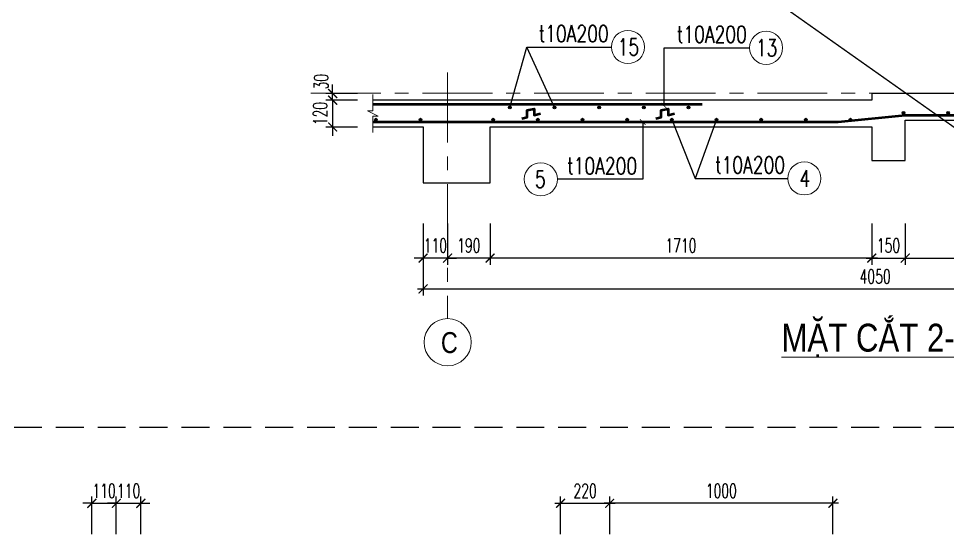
# Model space of a CAD drawing. Header units: millimetres. Extents: x -529861 to -223882, y -171969 to 61504.
# Drawn here: x -332251 to -328090, y -47425 to -45101 of the extents above; entities that cross this region are included whole.
import ezdxf
from ezdxf.enums import TextEntityAlignment as Align

# ---------------------------------------------------------------- set-up
doc = ezdxf.new("R2010")
doc.units = ezdxf.units.MM
doc.header["$LTSCALE"] = 5000
for name, pattern in [('$0$HIDDEN', [0.375, 0.25, -0.125]), ('CENTER', [2, 1.25, -0.25, 0.25, -0.25]), ('CENTER2', [1.125, 0.75, -0.125, 0.125, -0.125]), ('HIDDEN', [0.375, 0.25, -0.125])]:
    doc.linetypes.add(name, pattern=pattern)
doc.layers.get('Defpoints').update_dxf_attribs({"color": 143})
for name, color, linetype, lineweight in [('KC-CENTER', 5, 'CENTER2', 15), ('KC-DIM', 1, 'Continuous', 20), ('KC-HATCH', 8, 'Continuous', 15), ('KC-LEADER', 153, 'Continuous', 20), ('KC-TEXT', 4, 'Continuous', 20), ('KTV-KT-TEXT CHU', 7, 'Continuous', 9), ('S- Rien', 3, 'Continuous', 50), ('S-Concrete', 4, 'Continuous', 25), ('S-dims', 8, 'Continuous', 18)]:
    doc.layers.add(name, color=color, linetype=linetype, lineweight=lineweight)
for name, color, linetype in [('KCS_AXIS', 18, 'CENTER'), ('KCS_HIDDEN', 8, 'HIDDEN'), ('KCS_SNODE', 6, 'Continuous'), ('KCS_STEEL', 4, 'Continuous')]:
    doc.layers.add(name, color=color, linetype=linetype)
doc.layers.add('KCS_Plotter', color=11, linetype='Continuous', plot=False)
doc.styles.add('$0$Arial', font='arial.ttf')
doc.styles.add('ARIAL', font='arial.ttf')
doc.styles.add('VNCC-Arial', font='arial.ttf', dxfattribs={"width": 0.75})
doc.styles.add('VNCC-vnsimli', font='vnsimli.shx', dxfattribs={"width": 0.75})
doc.styles.add('vnsimli', font='vnsimli.shx')
doc.styles.add('vnsimpli', font='vnsimli.shx', dxfattribs={"width": 0.65})
doc.dimstyles.new('DIM75X2', dxfattribs={"dimtxt": 187.5, "dimasz": 80, "dimexe": 60, "dimexo": 0, "dimgap": 50, "dimtad": 1, "dimdec": 0, "dimlfac": 0.5, "dimzin": 0, "dimdsep": 46, "dimtxsty": 'VNCC-Arial', "dimblk1": 'ARCHTICK', "dimblk2": 'ARCHTICK', "dimsah": 1, "dimcen": 150, "dimdle": 60, "dimclrd": 256, "dimclre": 256, "dimclrt": 4, "dimadec": 0, "dimazin": 0, "dimtfac": 1, "dimtdec": 0, "dimtix": 1, "dimtmove": 2, "dimatfit": 3, "dimfxl": 1, "dimtvp": 0.833333, "dimtolj": 1, "dimtzin": 0, "dimarcsym": 0})
doc.dimstyles.new('KCS_DIM75', dxfattribs={"dimscale": 75, "dimtxt": 2.5, "dimasz": 1.6, "dimexe": 1.2, "dimexo": 0, "dimgap": 1, "dimtad": 1, "dimdec": 0, "dimzin": 0, "dimdsep": 46, "dimtxsty": 'vnsimpli', "dimblk": 'ARCHTICK', "dimcen": 0, "dimdle": 1, "dimclrd": 256, "dimclre": 256, "dimclrt": 2, "dimadec": 0, "dimazin": 0, "dimtfac": 1, "dimtdec": 0, "dimtix": 1, "dimtmove": 2, "dimatfit": 3, "dimfxl": 1, "dimtolj": 1, "dimtzin": 0, "dimarcsym": 0})

# ---------------------------------------------------------------- blocks, each defined once
blk = doc.blocks.new('_ArchTick')
at = {"color": 0, "linetype": 'ByBlock', "const_width": 0.15}
blk.add_lwpolyline([(-0.5, -0.5), (0.5, 0.5)], dxfattribs=at)
blk = doc.blocks.new('*D627')
at = {"layer": 'Defpoints', "color": 0, "linetype": 'ByBlock', "ltscale": 1500, "transparency": 16777216}
for p in [(-329603.1, -47272.5), (-329603.1, -47411), (-328603.1, -47411)]:
    blk.add_point(p, dxfattribs=at)
at = {"layer": 'S-dims', "linetype": 'ByBlock', "lineweight": -2, "ltscale": 1500, "transparency": 16777216}
for p, q in [((-329603.1, -47411), (-329603.1, -47242.5)), ((-328603.1, -47411), (-328603.1, -47242.5)), ((-328578.1, -47272.5), (-329628.1, -47272.5))]:
    blk.add_line(p, q, dxfattribs=at)
at = {"layer": 'S-dims', "linetype": 'ByBlock', "lineweight": -2, "ltscale": 1500, "transparency": 16777216, "xscale": 40, "yscale": 40, "zscale": 40, "rotation": 180}
blk.add_blockref('_ArchTick', (-329603.1, -47272.5), dxfattribs=at)
at = {"layer": 'S-dims', "linetype": 'ByBlock', "lineweight": -2, "ltscale": 1500, "transparency": 16777216, "xscale": 40, "yscale": 40, "zscale": 40}
blk.add_blockref('_ArchTick', (-328603.1, -47272.5), dxfattribs=at)
at = {"layer": 'S-dims', "color": 2, "linetype": 'ByBlock', "ltscale": 1500, "transparency": 16777216, "insert": (-329103.1, -47216.2), "char_height": 62.5, "attachment_point": 5, "style": 'vnsimpli'}
blk.add_mtext('\\A1;1000', dxfattribs=at)
blk = doc.blocks.new('*D647')
at = {"layer": 'Defpoints', "color": 0, "linetype": 'ByBlock', "ltscale": 1500, "transparency": 16777216}
for p in [(-328429.1, -46019.3), (-328279.1, -46019.3), (-328279.1, -46173.9)]:
    blk.add_point(p, dxfattribs=at)
at = {"layer": 'S-dims', "linetype": 'ByBlock', "lineweight": -2, "ltscale": 1500, "transparency": 16777216}
for p, q in [((-328429.1, -46019.3), (-328429.1, -46203.9)), ((-328279.1, -46019.3), (-328279.1, -46203.9)), ((-328454.1, -46173.9), (-328254.1, -46173.9))]:
    blk.add_line(p, q, dxfattribs=at)
at = {"layer": 'S-dims', "linetype": 'ByBlock', "lineweight": -2, "ltscale": 1500, "transparency": 16777216, "xscale": 40, "yscale": 40, "zscale": 40, "rotation": 180}
blk.add_blockref('_ArchTick', (-328429.1, -46173.9), dxfattribs=at)
at = {"layer": 'S-dims', "linetype": 'ByBlock', "lineweight": -2, "ltscale": 1500, "transparency": 16777216, "xscale": 40, "yscale": 40, "zscale": 40}
blk.add_blockref('_ArchTick', (-328279.1, -46173.9), dxfattribs=at)
at = {"layer": 'S-dims', "color": 2, "linetype": 'ByBlock', "ltscale": 1500, "transparency": 16777216, "insert": (-328354.1, -46117.7), "char_height": 62.5, "attachment_point": 5, "style": 'vnsimpli'}
blk.add_mtext('\\A1;150', dxfattribs=at)
blk = doc.blocks.new('*D648')
at = {"layer": 'Defpoints', "color": 0, "linetype": 'ByBlock', "ltscale": 1500, "transparency": 16777216}
for p in [(-328279.1, -46019.3), (-326689.1, -46019.3), (-326689.1, -46173.9)]:
    blk.add_point(p, dxfattribs=at)
at = {"layer": 'S-dims', "linetype": 'ByBlock', "lineweight": -2, "ltscale": 1500, "transparency": 16777216}
for p, q in [((-328279.1, -46019.3), (-328279.1, -46203.9)), ((-326689.1, -46019.3), (-326689.1, -46203.9)), ((-328304.1, -46173.9), (-326664.1, -46173.9))]:
    blk.add_line(p, q, dxfattribs=at)
at = {"layer": 'S-dims', "linetype": 'ByBlock', "lineweight": -2, "ltscale": 1500, "transparency": 16777216, "xscale": 40, "yscale": 40, "zscale": 40, "rotation": 180}
blk.add_blockref('_ArchTick', (-328279.1, -46173.9), dxfattribs=at)
at = {"layer": 'S-dims', "linetype": 'ByBlock', "lineweight": -2, "ltscale": 1500, "transparency": 16777216, "xscale": 40, "yscale": 40, "zscale": 40}
blk.add_blockref('_ArchTick', (-326689.1, -46173.9), dxfattribs=at)
at = {"layer": 'S-dims', "color": 2, "linetype": 'ByBlock', "ltscale": 1500, "transparency": 16777216, "insert": (-327484.1, -46117.7), "char_height": 62.5, "attachment_point": 5, "style": 'vnsimpli'}
blk.add_mtext('\\A1;1590', dxfattribs=at)
blk = doc.blocks.new('*D650')
at = {"layer": 'Defpoints', "color": 0, "linetype": 'ByBlock', "ltscale": 1500, "transparency": 16777216}
for p in [(-330439.1, -46019.3), (-326389.1, -46019.3), (-326389.1, -46312.1)]:
    blk.add_point(p, dxfattribs=at)
at = {"layer": 'S-dims', "linetype": 'ByBlock', "lineweight": -2, "ltscale": 1500, "transparency": 16777216}
for p, q in [((-330439.1, -46019.3), (-330439.1, -46342.1)), ((-326389.1, -46019.3), (-326389.1, -46342.1)), ((-330464.1, -46312.1), (-326364.1, -46312.1))]:
    blk.add_line(p, q, dxfattribs=at)
at = {"layer": 'S-dims', "linetype": 'ByBlock', "lineweight": -2, "ltscale": 1500, "transparency": 16777216, "xscale": 40, "yscale": 40, "zscale": 40, "rotation": 180}
blk.add_blockref('_ArchTick', (-330439.1, -46312.1), dxfattribs=at)
at = {"layer": 'S-dims', "linetype": 'ByBlock', "lineweight": -2, "ltscale": 1500, "transparency": 16777216, "xscale": 40, "yscale": 40, "zscale": 40}
blk.add_blockref('_ArchTick', (-326389.1, -46312.1), dxfattribs=at)
at = {"layer": 'S-dims', "color": 2, "linetype": 'ByBlock', "ltscale": 1500, "transparency": 16777216, "insert": (-328414.1, -46255.9), "char_height": 62.5, "attachment_point": 5, "style": 'vnsimpli'}
blk.add_mtext('\\A1;4050', dxfattribs=at)
blk = doc.blocks.new('$0$A$C73BF527F')
at = {"layer": 'KTV-KT-TEXT CHU'}
blk.add_circle((-375, 0), 375, dxfattribs=at)
at = {"layer": 'KTV-KT-TEXT CHU', "linetype": '$0$HIDDEN', "style": '$0$Arial', "width": 0.8}
blk.add_attdef('KI-HIEU', text='', height=450, dxfattribs=at).set_placement((-375, 0), align=Align.MIDDLE_CENTER)
blk = doc.blocks.new('*D654')
at = {"layer": 'Defpoints', "color": 0, "linetype": 'ByBlock', "ltscale": 1500, "transparency": 16777216}
for p in [(-330139.1, -46019.3), (-328429.1, -46019.3), (-330139.1, -46173.9)]:
    blk.add_point(p, dxfattribs=at)
at = {"layer": 'S-dims', "linetype": 'ByBlock', "lineweight": -2, "ltscale": 1500, "transparency": 16777216}
for p, q in [((-330139.1, -46019.3), (-330139.1, -46203.9)), ((-328429.1, -46019.3), (-328429.1, -46203.9)), ((-328404.1, -46173.9), (-330164.1, -46173.9))]:
    blk.add_line(p, q, dxfattribs=at)
at = {"layer": 'S-dims', "linetype": 'ByBlock', "lineweight": -2, "ltscale": 1500, "transparency": 16777216, "xscale": 40, "yscale": 40, "zscale": 40, "rotation": 180}
blk.add_blockref('_ArchTick', (-330139.1, -46173.9), dxfattribs=at)
at = {"layer": 'S-dims', "linetype": 'ByBlock', "lineweight": -2, "ltscale": 1500, "transparency": 16777216, "xscale": 40, "yscale": 40, "zscale": 40}
blk.add_blockref('_ArchTick', (-328429.1, -46173.9), dxfattribs=at)
at = {"layer": 'S-dims', "color": 2, "linetype": 'ByBlock', "ltscale": 1500, "transparency": 16777216, "insert": (-329284.1, -46117.7), "char_height": 62.5, "attachment_point": 5, "style": 'vnsimpli'}
blk.add_mtext('\\A1;1710', dxfattribs=at)
blk = doc.blocks.new('*D655')
at = {"layer": 'Defpoints', "color": 0, "linetype": 'ByBlock', "ltscale": 1500, "transparency": 16777216}
for p in [(-330329.1, -46019.3), (-330139.1, -46019.3), (-330329.1, -46173.9)]:
    blk.add_point(p, dxfattribs=at)
at = {"layer": 'S-dims', "linetype": 'ByBlock', "lineweight": -2, "ltscale": 1500, "transparency": 16777216}
for p, q in [((-330329.1, -46019.3), (-330329.1, -46203.9)), ((-330139.1, -46019.3), (-330139.1, -46203.9)), ((-330114.1, -46173.9), (-330354.1, -46173.9))]:
    blk.add_line(p, q, dxfattribs=at)
at = {"layer": 'S-dims', "linetype": 'ByBlock', "lineweight": -2, "ltscale": 1500, "transparency": 16777216, "xscale": 40, "yscale": 40, "zscale": 40, "rotation": 180}
blk.add_blockref('_ArchTick', (-330329.1, -46173.9), dxfattribs=at)
at = {"layer": 'S-dims', "linetype": 'ByBlock', "lineweight": -2, "ltscale": 1500, "transparency": 16777216, "xscale": 40, "yscale": 40, "zscale": 40}
blk.add_blockref('_ArchTick', (-330139.1, -46173.9), dxfattribs=at)
at = {"layer": 'S-dims', "color": 2, "linetype": 'ByBlock', "ltscale": 1500, "transparency": 16777216, "insert": (-330234.1, -46117.7), "char_height": 62.5, "attachment_point": 5, "style": 'vnsimpli'}
blk.add_mtext('\\A1;190', dxfattribs=at)
blk = doc.blocks.new('*D656')
at = {"layer": 'Defpoints', "color": 0, "linetype": 'ByBlock', "ltscale": 1500, "transparency": 16777216}
for p in [(-330439.1, -46019.3), (-330329.1, -46019.3), (-330439.1, -46173.9)]:
    blk.add_point(p, dxfattribs=at)
at = {"layer": 'S-dims', "linetype": 'ByBlock', "lineweight": -2, "ltscale": 1500, "transparency": 16777216}
for p, q in [((-330439.1, -46019.3), (-330439.1, -46203.9)), ((-330329.1, -46019.3), (-330329.1, -46203.9)), ((-330439.1, -46173.9), (-330479.1, -46173.9)), ((-330329.1, -46173.9), (-330439.1, -46173.9)), ((-330329.1, -46173.9), (-330289.1, -46173.9))]:
    blk.add_line(p, q, dxfattribs=at)
at = {"layer": 'S-dims', "linetype": 'ByBlock', "lineweight": -2, "ltscale": 1500, "transparency": 16777216, "xscale": 40, "yscale": 40, "zscale": 40}
blk.add_blockref('_ArchTick', (-330439.1, -46173.9), dxfattribs=at)
at = {"layer": 'S-dims', "linetype": 'ByBlock', "lineweight": -2, "ltscale": 1500, "transparency": 16777216, "xscale": 40, "yscale": 40, "zscale": 40, "rotation": 180}
blk.add_blockref('_ArchTick', (-330329.1, -46173.9), dxfattribs=at)
at = {"layer": 'S-dims', "color": 2, "linetype": 'ByBlock', "ltscale": 1500, "transparency": 16777216, "insert": (-330384.1, -46117.7), "char_height": 62.5, "attachment_point": 5, "style": 'vnsimpli'}
blk.add_mtext('\\A1;110', dxfattribs=at)
blk = doc.blocks.new('KCS_SNODE')
at = {"layer": 'KCS_SNODE'}
blk.add_hatch(color=256, dxfattribs=at).paths.add_polyline_path([(-10, 0, 1), (10, 0, 1)])
blk.add_circle((0, 0), 10, dxfattribs=at)
blk = doc.blocks.new('*U632')
at = {"layer": 'KCS_STEEL', "xscale": 2.4, "yscale": 2.4, "zscale": 2.4}
blk.add_blockref('KCS_SNODE', (0, 0), dxfattribs=at)
blk = doc.blocks.new('*U633')
at = {"layer": 'KC-DIM', "color": 0, "linetype": 'ByBlock', "lineweight": -2, "transparency": 16777216, "xscale": 0.25, "yscale": 0.25, "zscale": 0.25}
blk.add_blockref('*U632', (0, 0), dxfattribs=at)
blk = doc.blocks.new('*U634')
at = {"layer": 'KCS_AXIS', "color": 0, "linetype": 'ByBlock', "lineweight": -2, "transparency": 16777216}
for p in [(0, 0), (200, 0), (400, 0), (600, 0), (800, 0), (1000, 0), (1200, 0), (1400, 0), (1600, 0)]:
    blk.add_blockref('*U633', p, dxfattribs=at)
blk = doc.blocks.new('*U635')
at = {"layer": 'KC-DIM', "color": 0, "linetype": 'ByBlock', "lineweight": -2, "transparency": 16777216, "xscale": 0.25, "yscale": 0.25, "zscale": 0.25}
blk.add_blockref('*U632', (0, 0), dxfattribs=at)
blk = doc.blocks.new('*U636')
at = {"layer": 'KCS_AXIS', "color": 0, "linetype": 'ByBlock', "lineweight": -2, "transparency": 16777216}
for p in [(0, 0), (200, 0), (400, 0), (600, 0), (800, 0), (1000, 0), (1200, 0), (1400, 0), (1600, 0)]:
    blk.add_blockref('*U635', p, dxfattribs=at)
blk = doc.blocks.new('*U637')
at = {"layer": 'KC-DIM', "color": 0, "linetype": 'ByBlock', "lineweight": -2, "transparency": 16777216, "xscale": 0.25, "yscale": 0.25, "zscale": 0.25}
blk.add_blockref('*U632', (0, 0), dxfattribs=at)
blk = doc.blocks.new('*U638')
at = {"layer": 'KCS_AXIS', "color": 0, "linetype": 'ByBlock', "lineweight": -2, "transparency": 16777216}
for p in [(0, 0), (200, 0)]:
    blk.add_blockref('*U637', p, dxfattribs=at)
blk = doc.blocks.new('*U643')
at = {"layer": 'KC-DIM', "color": 0, "linetype": 'ByBlock', "lineweight": -2, "transparency": 16777216, "xscale": 0.25, "yscale": 0.25, "zscale": 0.25}
blk.add_blockref('*U632', (0, 0), dxfattribs=at)
blk = doc.blocks.new('*U644')
at = {"layer": 'KCS_AXIS', "color": 0, "linetype": 'ByBlock', "lineweight": -2, "transparency": 16777216}
for p in [(0, 0), (200, 0), (400, 0), (600, 0), (800, 0)]:
    blk.add_blockref('*U643', p, dxfattribs=at)
blk = doc.blocks.new('*U645')
at = {"layer": 'S- Rien'}
blk.add_lwpolyline([(-41.9, -21.8), (-18.3, -15.3), (-18.3, 15.5), (13.5, 21.8), (13.5, -6.7), (41.9, 1)], dxfattribs=at)
blk = doc.blocks.new('*U646')
at = {"layer": 'S- Rien', "color": 0, "linetype": 'ByBlock', "lineweight": -2, "transparency": 16777216}
for p in [(0, 0), (600, 0)]:
    blk.add_blockref('*U645', p, dxfattribs=at)
blk = doc.blocks.new('Ghi chu thep')
at = {"layer": 'KC-TEXT', "color": 7, "ltscale": 10}
blk.add_circle((-107.7, 0), 95.2, dxfattribs=at)
at = {"layer": 'KC-TEXT', "color": 7, "ltscale": 3, "style": 'vnsimli', "width": 0.75}
blk.add_attdef('ID', text='', height=96.2, dxfattribs=at).set_placement((-31.6, 47.3), align=Align.MIDDLE_CENTER)
at = {"layer": 'KC-TEXT', "color": 7, "ltscale": 3, "style": 'VNCC-vnsimli', "width": 0.7}
blk.add_attdef('NHAPSL', text='', height=96.2, dxfattribs=at).set_placement((37, -18.6), align=Align.BOTTOM_LEFT)
blk = doc.blocks.new('*D659')
at = {"layer": 'Defpoints', "color": 0, "linetype": 'ByBlock', "ltscale": 1500, "transparency": 16777216}
for p in [(-330732.1, -45466.8), (-330844, -45586.8), (-330732.1, -45586.8)]:
    blk.add_point(p, dxfattribs=at)
at = {"layer": 'S-dims', "linetype": 'ByBlock', "lineweight": -2, "ltscale": 1500, "transparency": 16777216}
for p, q in [((-330844, -45466.8), (-330844, -45426.8)), ((-330732.1, -45466.8), (-330874, -45466.8)), ((-330844, -45466.8), (-330844, -45586.8)), ((-330732.1, -45586.8), (-330874, -45586.8)), ((-330844, -45586.8), (-330844, -45626.8))]:
    blk.add_line(p, q, dxfattribs=at)
at = {"layer": 'S-dims', "linetype": 'ByBlock', "lineweight": -2, "ltscale": 1500, "transparency": 16777216, "xscale": 40, "yscale": 40, "zscale": 40}
for p, rotation in [((-330844, -45466.8), 270), ((-330844, -45586.8), 90)]:
    blk.add_blockref('_ArchTick', p, dxfattribs=dict(at, rotation=rotation))
at = {"layer": 'S-dims', "color": 2, "linetype": 'ByBlock', "ltscale": 1500, "transparency": 16777216, "insert": (-330900.3, -45526.8), "char_height": 62.5, "attachment_point": 5, "rotation": 90, "style": 'vnsimpli'}
blk.add_mtext('\\A1;120', dxfattribs=at)
blk = doc.blocks.new('*D1432')
at = {"layer": 'Defpoints', "color": 0, "linetype": 'ByBlock', "ltscale": 1500, "transparency": 16777216}
for p in [(-330844, -45436.7), (-330732.1, -45436.7), (-330732.1, -45466.8)]:
    blk.add_point(p, dxfattribs=at)
at = {"layer": 'S-dims', "linetype": 'ByBlock', "lineweight": -2, "ltscale": 1500, "transparency": 16777216}
for p, q in [((-330844, -45436.7), (-330844, -45396.7)), ((-330732.1, -45436.7), (-330874, -45436.7)), ((-330732.1, -45466.8), (-330874, -45466.8)), ((-330844, -45466.8), (-330844, -45436.7)), ((-330844, -45466.8), (-330844, -45506.8))]:
    blk.add_line(p, q, dxfattribs=at)
at = {"layer": 'S-dims', "linetype": 'ByBlock', "lineweight": -2, "ltscale": 1500, "transparency": 16777216, "xscale": 40, "yscale": 40, "zscale": 40}
for p, rotation in [((-330844, -45436.7), 270), ((-330844, -45466.8), 90)]:
    blk.add_blockref('_ArchTick', p, dxfattribs=dict(at, rotation=rotation))
at = {"layer": 'S-dims', "color": 2, "linetype": 'ByBlock', "ltscale": 1500, "transparency": 16777216, "insert": (-330895.9, -45383.9), "char_height": 62.5, "attachment_point": 5, "rotation": 90, "style": 'vnsimpli'}
blk.add_mtext('\\A1;30', dxfattribs=at)
blk = doc.blocks.new('*D1433')
at = {"layer": 'Defpoints', "color": 0, "linetype": 'ByBlock', "ltscale": 1500, "transparency": 16777216}
for p in [(-331813.1, -47272.5), (-331923.1, -47411), (-331813.1, -47411)]:
    blk.add_point(p, dxfattribs=at)
at = {"layer": 'S-dims', "linetype": 'ByBlock', "lineweight": -2, "ltscale": 1500, "transparency": 16777216}
for p, q in [((-331923.1, -47411), (-331923.1, -47242.5)), ((-331813.1, -47411), (-331813.1, -47242.5)), ((-331923.1, -47272.5), (-331963.1, -47272.5)), ((-331923.1, -47272.5), (-331813.1, -47272.5)), ((-331813.1, -47272.5), (-331773.1, -47272.5))]:
    blk.add_line(p, q, dxfattribs=at)
at = {"layer": 'S-dims', "linetype": 'ByBlock', "lineweight": -2, "ltscale": 1500, "transparency": 16777216, "xscale": 40, "yscale": 40, "zscale": 40}
blk.add_blockref('_ArchTick', (-331923.1, -47272.5), dxfattribs=at)
at = {"layer": 'S-dims', "linetype": 'ByBlock', "lineweight": -2, "ltscale": 1500, "transparency": 16777216, "xscale": 40, "yscale": 40, "zscale": 40, "rotation": 180}
blk.add_blockref('_ArchTick', (-331813.1, -47272.5), dxfattribs=at)
at = {"layer": 'S-dims', "color": 2, "linetype": 'ByBlock', "ltscale": 1500, "transparency": 16777216, "insert": (-331868.1, -47216.2), "char_height": 62.5, "attachment_point": 5, "style": 'vnsimpli'}
blk.add_mtext('\\A1;110', dxfattribs=at)
blk = doc.blocks.new('*D1434')
at = {"layer": 'Defpoints', "color": 0, "linetype": 'ByBlock', "ltscale": 1500, "transparency": 16777216}
for p in [(-331703.1, -47272.5), (-331813.1, -47411), (-331703.1, -47411)]:
    blk.add_point(p, dxfattribs=at)
at = {"layer": 'S-dims', "linetype": 'ByBlock', "lineweight": -2, "ltscale": 1500, "transparency": 16777216}
for p, q in [((-331813.1, -47411), (-331813.1, -47242.5)), ((-331703.1, -47411), (-331703.1, -47242.5)), ((-331813.1, -47272.5), (-331853.1, -47272.5)), ((-331813.1, -47272.5), (-331703.1, -47272.5)), ((-331703.1, -47272.5), (-331663.1, -47272.5))]:
    blk.add_line(p, q, dxfattribs=at)
at = {"layer": 'S-dims', "linetype": 'ByBlock', "lineweight": -2, "ltscale": 1500, "transparency": 16777216, "xscale": 40, "yscale": 40, "zscale": 40}
blk.add_blockref('_ArchTick', (-331813.1, -47272.5), dxfattribs=at)
at = {"layer": 'S-dims', "linetype": 'ByBlock', "lineweight": -2, "ltscale": 1500, "transparency": 16777216, "xscale": 40, "yscale": 40, "zscale": 40, "rotation": 180}
blk.add_blockref('_ArchTick', (-331703.1, -47272.5), dxfattribs=at)
at = {"layer": 'S-dims', "color": 2, "linetype": 'ByBlock', "ltscale": 1500, "transparency": 16777216, "insert": (-331758.1, -47216.2), "char_height": 62.5, "attachment_point": 5, "style": 'vnsimpli'}
blk.add_mtext('\\A1;110', dxfattribs=at)
blk = doc.blocks.new('*D1435')
at = {"layer": 'Defpoints', "color": 0, "linetype": 'ByBlock', "ltscale": 1500, "transparency": 16777216}
for p in [(-329603.1, -47272.5), (-329823.1, -47411), (-329603.1, -47411)]:
    blk.add_point(p, dxfattribs=at)
at = {"layer": 'S-dims', "linetype": 'ByBlock', "lineweight": -2, "ltscale": 1500, "transparency": 16777216}
for p, q in [((-329823.1, -47411), (-329823.1, -47242.5)), ((-329603.1, -47411), (-329603.1, -47242.5)), ((-329848.1, -47272.5), (-329578.1, -47272.5))]:
    blk.add_line(p, q, dxfattribs=at)
at = {"layer": 'S-dims', "linetype": 'ByBlock', "lineweight": -2, "ltscale": 1500, "transparency": 16777216, "xscale": 40, "yscale": 40, "zscale": 40, "rotation": 180}
blk.add_blockref('_ArchTick', (-329823.1, -47272.5), dxfattribs=at)
at = {"layer": 'S-dims', "linetype": 'ByBlock', "lineweight": -2, "ltscale": 1500, "transparency": 16777216, "xscale": 40, "yscale": 40, "zscale": 40}
blk.add_blockref('_ArchTick', (-329603.1, -47272.5), dxfattribs=at)
at = {"layer": 'S-dims', "color": 2, "linetype": 'ByBlock', "ltscale": 1500, "transparency": 16777216, "insert": (-329713.1, -47216.2), "char_height": 62.5, "attachment_point": 5, "style": 'vnsimpli'}
blk.add_mtext('\\A1;220', dxfattribs=at)

msp = doc.modelspace()

# ---------------------------------------------------------------- linework, layer by layer
at = {"layer": 'KC-CENTER', "linetype": 'CENTER', "ltscale": 0.05}
for p, q in [((-330329.05, -45343.36), (-330329.05, -46445.12)), ((-326128.75, -45435.68), (-330949.67, -45435.68))]:
    msp.add_line(p, q, dxfattribs=at)
at = {"layer": 'KC-HATCH'}
msp.add_lwpolyline([(-330663.78, -45441.59), (-330663.78, -45514.76), (-330687.78, -45514.76), (-330639.78, -45538.76), (-330663.78, -45538.76), (-330663.78, -45610.75)], dxfattribs=at)
at = {"layer": 'KCS_HIDDEN', "ltscale": 0.1}
msp.add_line((-332646.2, -46932.02), (-324070.16, -46932.02), dxfattribs=at)
at = {"layer": 'KCS_Plotter', "linetype": 'ByBlock', "ltscale": 1500}
msp.add_line((-333110.94, -42015.68), (-322570.69, -49469.14), dxfattribs=at)
at = {"layer": 'S- Rien'}
for points in [[(-329189.05, -45485.82), (-330663.78, -45485.82)], [(-326428.19, -45535.82), (-328279.05, -45535.82), (-328579.05, -45565.82), (-330663.78, -45565.82)]]:
    msp.add_lwpolyline(points, dxfattribs=at)
at = {"layer": 'S-Concrete'}
for points in [[(-326389.05, -45436.75), (-328429.05, -45436.75), (-328429.05, -45466.75), (-330663.78, -45466.75)], [(-330663.78, -45586.75), (-330439.05, -45586.75), (-330439.05, -45836.75), (-330139.05, -45836.75), (-330139.05, -45586.75), (-328429.05, -45586.75), (-328429.05, -45736.75), (-328279.05, -45736.75), (-328279.05, -45556.75), (-326689.05, -45556.75), (-326689.05, -45836.75), (-326389.05, -45836.75), (-326389.05, -45436.75)]]:
    msp.add_lwpolyline(points, dxfattribs=at)

# ---------------------------------------------------------------- block references
at = {"layer": 'KC-TEXT'}
ref = msp.add_blockref('Ghi chu thep', (-329437.36, -45228.43), dxfattribs=dict(at, xscale=0.7796257795998827, yscale=0.7796257795998827, zscale=0.7796257795998827))
ref.add_attrib('ID', '15', dxfattribs={"ltscale": 3, "height": 75, "style": 'vnsimli', "width": 0.75}).set_placement((-329519.25, -45228.43), align=Align.MIDDLE_CENTER)
ref.add_attrib('NHAPSL', 't10A200', dxfattribs={"ltscale": 3, "height": 75, "style": 'vnsimli', "width": 0.75}).set_placement((-329607.52, -45228.43), align=Align.BOTTOM_RIGHT)
ref = msp.add_blockref('Ghi chu thep', (-328818.59, -45232), dxfattribs=dict(at, xscale=0.7796257795998827, yscale=0.7796257795998827, zscale=0.7796257795998827))
ref.add_attrib('ID', '13', dxfattribs={"ltscale": 3, "height": 75, "style": 'vnsimli', "width": 0.75}).set_placement((-328900.47, -45232), align=Align.MIDDLE_CENTER)
ref.add_attrib('NHAPSL', 't10A200', dxfattribs={"ltscale": 3, "height": 75, "style": 'vnsimli', "width": 0.75}).set_placement((-328988.75, -45232), align=Align.BOTTOM_RIGHT)
ref = msp.add_blockref('Ghi chu thep', (-329995.79, -45821.08), dxfattribs=dict(at, xscale=-0.7796257795998827, yscale=0.7796257795998827, zscale=0.7796257795998827))
ref.add_attrib('ID', '5', dxfattribs={"ltscale": 3, "height": 75, "style": 'vnsimli', "width": 0.75}).set_placement((-329913.9, -45821.08), align=Align.MIDDLE_CENTER)
ref.add_attrib('NHAPSL', 't10A200', dxfattribs={"ltscale": 3, "height": 75, "style": 'vnsimli', "width": 0.75}).set_placement((-329480.09, -45821.08), align=Align.BOTTOM_RIGHT)
ref = msp.add_blockref('Ghi chu thep', (-328647.22, -45817.13), dxfattribs=dict(at, xscale=0.7796257795998827, yscale=0.7796257795998827, zscale=0.7796257795998827))
ref.add_attrib('ID', '4', dxfattribs={"ltscale": 3, "height": 75, "style": 'vnsimli', "width": 0.75}).set_placement((-328729.1, -45817.13), align=Align.MIDDLE_CENTER)
ref.add_attrib('NHAPSL', 't10A200', dxfattribs={"ltscale": 3, "height": 75, "style": 'vnsimli', "width": 0.75}).set_placement((-328817.38, -45817.13), align=Align.BOTTOM_RIGHT)
at = {"layer": 'KCS_AXIS', "linetype": 'ByBlock'}
for name, p in [('*U644', (-330049.9, -45499.24)), ('*U638', (-330650.1, -45553.82)), ('*U634', (-330125.03, -45553.82)), ('*U636', (-328287.56, -45523.82))]:
    msp.add_blockref(name, p, dxfattribs=at)
at = {"layer": 'KTV-KT-TEXT CHU', "linetype": '$0$HIDDEN'}
ref = msp.add_blockref('$0$A$C73BF527F', (-330329.05, -46656.66), dxfattribs=dict(at, xscale=-0.2820512820721888, yscale=0.2820512820721888, zscale=0.2820512820721888, rotation=90))
ref.add_attrib('KI-HIEU', 'C', dxfattribs={"linetype": 'ByBlock', "height": 93.75, "style": '$0$Arial', "width": 0.8}).set_placement((-330321.23, -46552.54, 0), align=Align.MIDDLE_CENTER)
at = {"layer": 'S- Rien'}
msp.add_blockref('*U646', (-329954.49, -45527.46), dxfattribs=at)

# ---------------------------------------------------------------- texts
at = {"layer": 'KC-TEXT', "style": 'ARIAL', "width": 0.8}
msp.add_text('%%UMẶT CẮT 2-2', height=125, dxfattribs=at).set_placement((-328406.97, -46593.03), align=Align.CENTER)

# ---------------------------------------------------------------- dimensions: what is measured, and where the dimension line sits
at = {"layer": 'S-dims', "linetype": 'ByBlock', "ltscale": 1500}
dim = msp.add_linear_dim(base=(-330844.01, -45436.68), p1=(-330732.06, -45466.75), p2=(-330732.06, -45436.68), angle=90, dimstyle='KCS_DIM75', override={"dimscale": 25}, dxfattribs=at)
dim.commit()
dim.dimension.update_dxf_attribs({"geometry": '*D1432', "text_midpoint": (-330895.94, -45383.94), "dimtype": 160})
dim = msp.add_linear_dim(base=(-330844.01, -45586.75), p1=(-330732.06, -45466.75), p2=(-330732.06, -45586.75), angle=90, dimstyle='KCS_DIM75', override={"dimscale": 25}, dxfattribs=at)
dim.commit()
dim.dimension.update_dxf_attribs({"geometry": '*D659', "text_midpoint": (-330900.26, -45526.75)})
for base, p1, p2, picture, middle in [((-330439.05, -46173.95), (-330329.05, -46019.34), (-330439.05, -46019.34), '*D656', (-330384.05, -46117.7)), ((-326389.05, -46312.14), (-330439.05, -46019.34), (-326389.05, -46019.34), '*D650', (-328414.05, -46255.89)), ((-330329.05, -46173.95), (-330139.05, -46019.34), (-330329.05, -46019.34), '*D655', (-330234.05, -46117.7)), ((-330139.05, -46173.95), (-328429.05, -46019.34), (-330139.05, -46019.34), '*D654', (-329284.05, -46117.7)), ((-328279.05, -46173.95), (-328429.05, -46019.34), (-328279.05, -46019.34), '*D647', (-328354.05, -46117.7)), ((-326689.05, -46173.95), (-328279.05, -46019.34), (-326689.05, -46019.34), '*D648', (-327484.05, -46117.7)), ((-331813.07, -47272.48), (-331923.07, -47410.99), (-331813.07, -47410.99), '*D1433', (-331868.07, -47216.23)), ((-331703.07, -47272.48), (-331813.07, -47410.99), (-331703.07, -47410.99), '*D1434', (-331758.07, -47216.23)), ((-329603.07, -47272.48), (-329823.07, -47410.99), (-329603.07, -47410.99), '*D1435', (-329713.07, -47216.23)), ((-329603.07, -47272.48), (-328603.07, -47410.99), (-329603.07, -47410.99), '*D627', (-329103.07, -47216.23))]:
    dim = msp.add_linear_dim(base=base, p1=p1, p2=p2, dimstyle='KCS_DIM75', override={"dimscale": 25}, dxfattribs=at)
    dim.commit()
    dim.dimension.update_dxf_attribs({"geometry": picture, "text_midpoint": middle})

# ---------------------------------------------------------------- leaders
at = {"layer": 'KC-LEADER'}
for points, override in [([(-330049.9, -45499.24), (-329973.6, -45228.43), (-329595.54, -45228.43)], {"dimasz": 25, "dimgap": 50, "dimtad": 0, "dimldrblk": 'DotSmall'}), ([(-329849.9, -45499.24), (-329973.6, -45228.43), (-329595.54, -45228.43)], {"dimasz": 25, "dimgap": 50, "dimtad": 0, "dimldrblk": 'DotSmall'}), ([(-329359.18, -45491.61), (-329359.18, -45232), (-328976.76, -45232)], {"dimasz": 25, "dimgap": 50, "dimtad": 0, "dimldrblk": 'ArchTick'}), ([(-329455.19, -45564.56), (-329455.19, -45821.08), (-329837.61, -45821.08)], {"dimasz": 25, "dimgap": 50, "dimtad": 0, "dimldrblk": 'ArchTick'}), ([(-329325.03, -45553.82), (-329220.71, -45817.13), (-328805.39, -45817.13)], {"dimasz": 25, "dimgap": 50, "dimtad": 0, "dimldrblk": 'DotSmall'}), ([(-329125.03, -45553.82), (-329220.71, -45817.13), (-328805.39, -45817.13)], {"dimasz": 25, "dimgap": 50, "dimtad": 0, "dimldrblk": 'DotSmall'})]:
    msp.add_leader(points, dimstyle='DIM75X2', override=override, dxfattribs=at)

doc.saveas('drawing.dxf')
